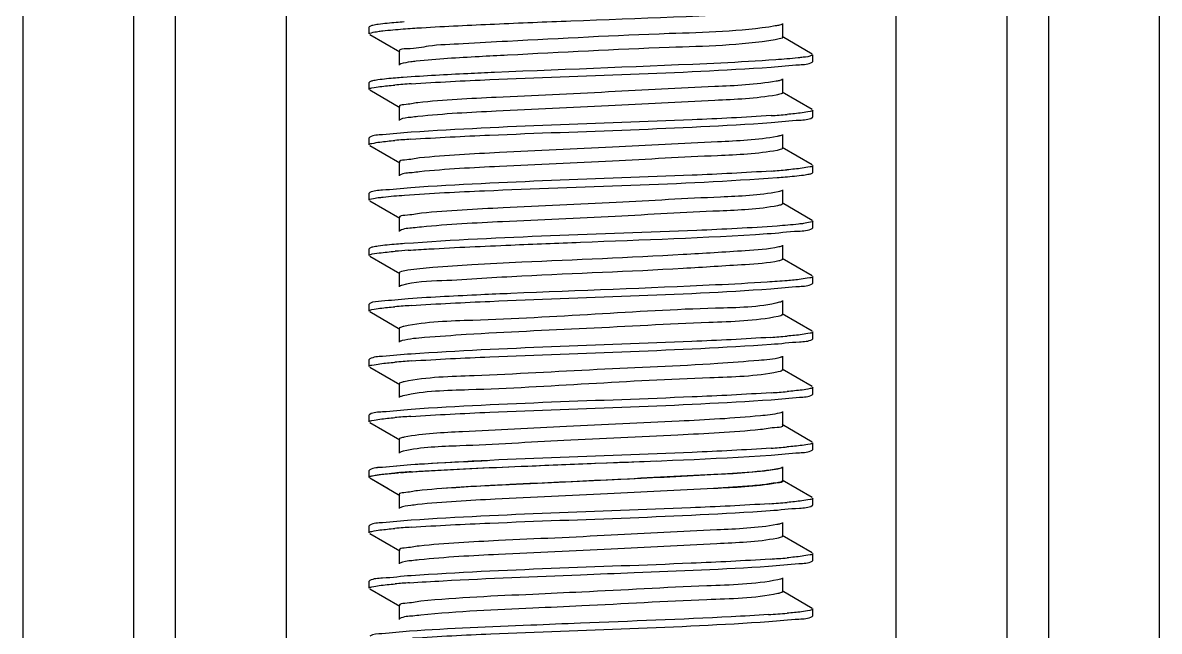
# Model space of a CAD drawing. Extents: x 27938 to 1507990, y 110129 to 923079.
# Drawn here: x 646801.2 to 647289.3, y 344336.2 to 344597.7 of the extents above; entities that cross this region are included whole.
import ezdxf

# ---------------------------------------------------------------- set-up
doc = ezdxf.new("R2010")
doc.units = 0
doc.header["$LTSCALE"] = 1000
doc.header["$MEASUREMENT"] = 0

msp = doc.modelspace()

# ---------------------------------------------------------------- linework, layer by layer
at = {"linetype": 'Continuous'}
for p, q in [((646801.17, 346328.15), (646801.17, 341587.12)), ((646848.79, 346328.15), (646848.79, 341587.12)), ((646866.65, 346328.15), (646866.65, 341587.12)), ((646914.28, 346328.15), (646914.28, 341587.12)), ((647176.22, 346328.15), (647176.22, 341587.12)), ((647223.85, 346328.15), (647223.85, 341587.12)), ((647241.7, 346328.15), (647241.7, 341587.12)), ((647289.33, 346328.15), (647289.33, 341587.12)), ((646950.22, 344596.09), (646950, 344595.83)), ((646950, 344592.86), (646950, 344595.83)), ((646950, 344592.86), (646950, 344595.83)), ((647127.61, 344591.37), (647127.61, 344597.32)), ((646950.22, 344592.59), (646963.15, 344585.11)), ((647140.28, 344584.19), (647127.35, 344591.67)), ((646962.89, 344585.41), (646962.89, 344579.46)), ((646963.54, 344579.94), (646963.15, 344579.76)), ((647140.28, 344580.69), (647140.5, 344580.95)), ((647140.5, 344580.95), (647140.5, 344583.93)), ((647140.5, 344580.95), (647140.5, 344583.93)), ((646950.22, 344572.28), (646950, 344572.02)), ((646950, 344569.04), (646950, 344572.02)), ((646950, 344569.04), (646950, 344572.02)), ((647127.61, 344567.55), (647127.61, 344573.51)), ((646950.22, 344568.78), (646963.15, 344561.3)), ((647140.28, 344560.37), (647127.35, 344567.86)), ((646962.89, 344561.6), (646962.89, 344555.65)), ((647140.5, 344557.14), (647140.5, 344560.11)), ((647140.5, 344557.14), (647140.5, 344560.11)), ((647140.28, 344556.88), (647140.5, 344557.14)), ((646950.22, 344548.47), (646950, 344548.21)), ((646950, 344545.23), (646950, 344548.21)), ((646950, 344545.23), (646950, 344548.21)), ((647127.61, 344543.74), (647127.61, 344549.69)), ((646950.22, 344544.97), (646963.15, 344537.49)), ((647140.28, 344536.56), (647127.35, 344544.04)), ((646962.89, 344537.79), (646962.89, 344531.83)), ((647140.5, 344533.32), (647140.5, 344536.3)), ((647140.5, 344533.32), (647140.5, 344536.3)), ((647140.28, 344533.06), (647140.5, 344533.32)), ((647127.61, 344519.93), (647127.61, 344525.88)), ((646950.22, 344524.65), (646950, 344524.39)), ((646950, 344521.42), (646950, 344524.39)), ((646950, 344521.42), (646950, 344524.39)), ((646950.22, 344521.16), (646963.15, 344513.67)), ((647140.28, 344512.75), (647127.35, 344520.23)), ((646962.89, 344513.98), (646962.89, 344508.02)), ((647140.5, 344509.51), (647140.5, 344512.49)), ((647140.5, 344509.51), (647140.5, 344512.49)), ((647140.28, 344509.25), (647140.5, 344509.51)), ((647127.61, 344496.12), (647127.61, 344502.07)), ((646950.22, 344500.84), (646950, 344500.58)), ((646950, 344497.6), (646950, 344500.58)), ((646950, 344497.6), (646950, 344500.58)), ((646950.22, 344497.34), (646963.15, 344489.86)), ((647140.28, 344488.94), (647127.35, 344496.42)), ((646962.89, 344490.16), (646962.89, 344484.21)), ((647140.5, 344485.7), (647140.5, 344488.67)), ((647140.5, 344485.7), (647140.5, 344488.67)), ((647140.28, 344485.44), (647140.5, 344485.7)), ((646950.22, 344477.03), (646950, 344476.77)), ((646950, 344473.79), (646950, 344476.77)), ((646950, 344473.79), (646950, 344476.77)), ((647127.61, 344472.3), (647127.61, 344478.26)), ((646950.22, 344473.53), (646963.15, 344466.05)), ((647140.28, 344465.12), (647127.35, 344472.6)), ((647126.28, 344471.62), (647125.57, 344471.46)), ((646962.89, 344466.35), (646962.89, 344460.4)), ((647140.5, 344461.88), (647140.5, 344464.86)), ((647140.5, 344461.88), (647140.5, 344464.86)), ((647140.28, 344461.62), (647140.5, 344461.88)), ((646950.22, 344453.22), (646950, 344452.96)), ((646950, 344449.98), (646950, 344452.96)), ((646950, 344449.98), (646950, 344452.96)), ((647127.61, 344448.49), (647127.61, 344454.44)), ((646950.22, 344449.72), (646963.15, 344442.24)), ((647126.56, 344447.88), (647125.61, 344447.65)), ((647140.28, 344441.31), (647127.35, 344448.79)), ((646962.89, 344442.54), (646962.89, 344436.58)), ((647140.28, 344437.81), (647140.5, 344438.07)), ((647140.5, 344438.07), (647140.5, 344441.05)), ((647140.5, 344438.07), (647140.5, 344441.05)), ((646950.22, 344429.4), (646950, 344429.14)), ((646950, 344426.17), (646950, 344429.14)), ((646950, 344426.17), (646950, 344429.14)), ((647127.61, 344424.68), (647127.61, 344430.63)), ((646950.22, 344425.9), (646963.15, 344418.42)), ((647140.28, 344417.5), (647127.35, 344424.98)), ((646962.89, 344418.72), (646962.89, 344412.77)), ((647140.28, 344414), (647140.5, 344414.26)), ((647140.5, 344414.26), (647140.5, 344417.24)), ((647140.5, 344414.26), (647140.5, 344417.24)), ((646950.22, 344405.59), (646950, 344405.33)), ((646950.22, 344405.59), (646950, 344405.33)), ((646950, 344402.35), (646950, 344405.33)), ((646950, 344402.35), (646950, 344405.33)), ((646950, 344402.35), (646950, 344405.33)), ((646950, 344402.35), (646950, 344405.33)), ((647127.61, 344400.87), (647127.61, 344406.82)), ((647127.61, 344400.86), (647127.61, 344406.82)), ((646950.22, 344402.09), (646963.15, 344394.61)), ((646950.22, 344402.09), (646958.1, 344397.53)), ((647140.28, 344393.69), (647127.35, 344401.17)), ((647133.62, 344397.53), (647127.35, 344401.17)), ((646962.89, 344394.91), (646962.89, 344388.96)), ((647140.28, 344390.19), (647140.5, 344390.45)), ((647140.5, 344390.45), (647140.5, 344393.43)), ((647140.5, 344390.45), (647140.5, 344393.43)), ((646950.22, 344381.78), (646950, 344381.52)), ((646950, 344378.54), (646950, 344381.52)), ((646950, 344378.54), (646950, 344381.52)), ((647127.61, 344377.05), (647127.61, 344383.01)), ((646950.22, 344378.28), (646963.15, 344370.8)), ((647140.28, 344369.87), (647127.35, 344377.36)), ((646962.89, 344371.1), (646962.89, 344365.15)), ((647140.5, 344366.64), (647140.5, 344369.61)), ((647140.5, 344366.64), (647140.5, 344369.61)), ((647140.28, 344366.37), (647140.5, 344366.64)), ((646950.22, 344357.97), (646950, 344357.71)), ((646950, 344354.73), (646950, 344357.71)), ((646950, 344354.73), (646950, 344357.71)), ((647127.61, 344353.24), (647127.61, 344359.19)), ((646950.22, 344354.47), (646963.15, 344346.99)), ((647140.28, 344346.06), (647127.35, 344353.54)), ((646962.89, 344347.29), (646962.89, 344341.33)), ((647140.5, 344342.82), (647140.5, 344345.8)), ((647140.5, 344342.82), (647140.5, 344345.8)), ((647140.28, 344342.56), (647140.5, 344342.82))]:
    msp.add_line(p, q, dxfattribs=at)
for centre, radius, start, end in [((646995.31, 344163.2), 409.13, 93.8351, 94.8035), ((647095.24, 344965.29), 408.46, 273.8387, 274.8044), ((646995.15, 344141.41), 407.09, 93.8488, 94.8033), ((647095.33, 344940.32), 407.29, 273.8479, 274.803), ((646993.7, 344111.98), 388.84, 93.9793, 94.8029), ((646995.38, 344067.07), 410, 93.8293, 94.8034), ((647095.08, 344872), 410.42, 273.8243, 274.8053), ((646995.32, 344044.09), 409.17, 93.8348, 94.8035), ((647095.23, 344846.27), 408.5, 273.8383, 274.8044), ((646995.16, 344022.28), 407.16, 93.8484, 94.8033), ((647095.33, 344821.26), 407.3, 273.8478, 274.803), ((646995.35, 343996.03), 409.61, 93.832, 94.8034), ((646991.05, 344048.74), 356.73, 94.4326, 94.598), ((647094.42, 344808.85), 418.74, 273.7685, 274.8061), ((646995.39, 343971.69), 410.14, 93.8284, 94.8033), ((647094.79, 344780.39), 414.08, 273.7992, 274.806), ((646994.45, 343959.8), 398.17, 93.9046, 94.8082), ((647093.88, 344768.13), 425.67, 273.7272, 274.8014)]:
    msp.add_arc(centre, radius, start, end, dxfattribs=at)
for points, knots in [([(647003.83, 344597.1), (647014.75, 344597.59), (647055.01, 344599.28), (647095.32, 344600.43), (647124.62, 344602.54)], [0, 0, 0, 0, 0.271117, 1, 1, 1, 1]), ([(646950, 344592.86), (646950, 344593.21), (646951.82, 344593.54), (646952.79, 344593.78), (646953.72, 344593.92)], [0, 0, 0, 0, 0.275146, 1, 1, 1, 1]), ([(646953.83, 344596.91), (646953.05, 344596.8), (646951.84, 344596.59), (646950.61, 344596.31), (646950.23, 344596.09)], [0, 0, 0, 0, 0.642818, 1, 1, 1, 1]), ([(646953.72, 344593.92), (646954.41, 344594.02), (646958.03, 344594.47), (646961.66, 344594.76), (646964.6, 344594.98)], [0, 0, 0, 0, 0.191295, 1, 1, 1, 1]), ([(646965.05, 344597.99), (646963.9, 344597.91), (646960.15, 344597.61), (646956.41, 344597.28), (646953.83, 344596.91)], [0, 0, 0, 0, 0.307553, 1, 1, 1, 1]), ([(646964.6, 344594.98), (646967.22, 344595.18), (646980.29, 344596.04), (646993.37, 344596.64), (647003.83, 344597.1)], [0, 0, 0, 0, 0.200445, 1, 1, 1, 1]), ([(647124.38, 344596.26), (647109.37, 344593.76), (647070.82, 344593.04), (647032.56, 344590.84), (647009.44, 344589.66)], [0, 0, 0, 0, 0.396629, 1, 1, 1, 1]), ([(647127.35, 344597.02), (647127.02, 344596.83), (647126.02, 344596.56), (647125.02, 344596.36), (647124.38, 344596.26)], [0, 0, 0, 0, 0.371007, 1, 1, 1, 1]), ([(647009.44, 344589.66), (647003.07, 344589.34), (646992.09, 344588.57), (646976.5, 344588.1), (646969.42, 344586.27), (646962.88, 344586.54), (646962.89, 344585.41)], [0, 0, 0, 0, 0.408517, 0.726153, 0.927696, 1, 1, 1, 1]), ([(647124.38, 344590.3), (647109.37, 344587.81), (647070.82, 344587.09), (647032.56, 344584.89), (647009.44, 344583.71)], [0, 0, 0, 0, 0.396629, 1, 1, 1, 1]), ([(647127.61, 344591.37), (647127.61, 344591.04), (647126.08, 344590.65), (647125.2, 344590.44), (647124.38, 344590.3)], [0, 0, 0, 0, 0.282134, 1, 1, 1, 1]), ([(646970.22, 344581.07), (646969.44, 344580.98), (646967.21, 344580.69), (646964.93, 344580.44), (646963.54, 344579.94)], [0, 0, 0, 0, 0.345772, 1, 1, 1, 1]), ([(647009.44, 344583.71), (647005.34, 344583.5), (646992.26, 344582.78), (646979.17, 344582.07), (646970.22, 344581.07)], [0, 0, 0, 0, 0.312724, 1, 1, 1, 1]), ([(647124.62, 344581.71), (647116.78, 344581.14), (647076.52, 344579.02), (647036.24, 344577.7), (647003.83, 344576.27)], [0, 0, 0, 0, 0.195012, 1, 1, 1, 1]), ([(647122.58, 344578.59), (647126.68, 344578.87), (647132.42, 344579.66), (647138.68, 344579.77), (647140.27, 344580.69)], [0, 0, 0, 0, 0.690234, 1, 1, 1, 1]), ([(647136.43, 344582.81), (647135.68, 344582.71), (647131.75, 344582.24), (647127.81, 344581.93), (647124.62, 344581.71)], [0, 0, 0, 0, 0.191606, 1, 1, 1, 1]), ([(647140.5, 344583.93), (647140.5, 344583.8), (647139.04, 344582.9), (647137.72, 344582.99), (647136.43, 344582.81)], [0, 0, 0, 0, 0.088343, 1, 1, 1, 1]), ([(647003.83, 344576.27), (646999.98, 344576.1), (646986.9, 344575.49), (646973.82, 344574.83), (646964.6, 344574.15)], [0, 0, 0, 0, 0.294264, 1, 1, 1, 1]), ([(646967.95, 344571.41), (646979.23, 344572.18), (647030.78, 344574.66), (647082.39, 344575.85), (647122.58, 344578.59)], [0, 0, 0, 0, 0.219188, 1, 1, 1, 1]), ([(646950, 344569.04), (646950, 344569.48), (646952.28, 344569.76), (646953.43, 344570.07), (646954.59, 344570.22)], [0, 0, 0, 0, 0.271545, 1, 1, 1, 1]), ([(646953.72, 344573.08), (646952.96, 344572.97), (646951.79, 344572.77), (646950.6, 344572.49), (646950.23, 344572.28)], [0, 0, 0, 0, 0.641633, 1, 1, 1, 1]), ([(646964.6, 344574.15), (646963.48, 344574.06), (646959.85, 344573.77), (646956.22, 344573.44), (646953.72, 344573.08)], [0, 0, 0, 0, 0.307541, 1, 1, 1, 1]), ([(647124.83, 344572.52), (647116.11, 344570.96), (647091.99, 344570.01), (647051.94, 344567.77), (647009.43, 344565.87), (646982.09, 344564.48), (646970.91, 344563.29)], [0, 0, 0, 0, 0.172177, 0.467909, 0.781292, 1, 1, 1, 1]), ([(647127.35, 344573.21), (647127.06, 344573.04), (647126.21, 344572.79), (647125.36, 344572.61), (647124.83, 344572.52)], [0, 0, 0, 0, 0.377707, 1, 1, 1, 1]), ([(647124.83, 344566.57), (647116.11, 344565.01), (647091.99, 344564.06), (647051.94, 344561.82), (647009.43, 344559.92), (646982.09, 344558.53), (646970.91, 344557.33)], [0, 0, 0, 0, 0.172177, 0.467909, 0.781292, 1, 1, 1, 1]), ([(647127.61, 344567.55), (647127.61, 344567.27), (647126.31, 344566.87), (647125.53, 344566.69), (647124.83, 344566.57)], [0, 0, 0, 0, 0.285905, 1, 1, 1, 1]), ([(646970.91, 344563.29), (646968.91, 344563.07), (646967, 344562.48), (646962.88, 344562.33), (646962.89, 344561.6)], [0, 0, 0, 0, 0.73335, 1, 1, 1, 1]), ([(647140.5, 344560.11), (647140.5, 344559.68), (647138.23, 344559.4), (647137.08, 344559.08), (647135.94, 344558.94)], [0, 0, 0, 0, 0.271629, 1, 1, 1, 1]), ([(646970.91, 344557.33), (646969.94, 344557.23), (646967.37, 344556.85), (646964.58, 344556.78), (646963.15, 344555.95)], [0, 0, 0, 0, 0.372967, 1, 1, 1, 1]), ([(647122.58, 344557.75), (647111.3, 344556.98), (647059.76, 344554.5), (647008.15, 344553.31), (646967.95, 344550.57)], [0, 0, 0, 0, 0.219095, 1, 1, 1, 1]), ([(647122.66, 344554.78), (647126.74, 344555.06), (647132.45, 344555.85), (647138.68, 344555.96), (647140.27, 344556.88)], [0, 0, 0, 0, 0.690139, 1, 1, 1, 1]), ([(646967.95, 344550.57), (646963.85, 344550.29), (646958.09, 344549.5), (646951.83, 344549.39), (646950.23, 344548.47)], [0, 0, 0, 0, 0.690277, 1, 1, 1, 1]), ([(646967.83, 344547.59), (646979.11, 344548.36), (647030.73, 344550.84), (647082.4, 344552.03), (647122.66, 344554.78)], [0, 0, 0, 0, 0.218979, 1, 1, 1, 1]), ([(646950, 344545.23), (646950, 344545.66), (646952.27, 344545.95), (646953.42, 344546.26), (646954.56, 344546.41)], [0, 0, 0, 0, 0.271633, 1, 1, 1, 1]), ([(647125.24, 344548.78), (647116.82, 344547.16), (647093.08, 344546.31), (647053.4, 344544), (647010.7, 344542.13), (646983.06, 344540.72), (646971.64, 344539.55)], [0, 0, 0, 0, 0.167069, 0.460858, 0.776177, 1, 1, 1, 1]), ([(647127.35, 344549.39), (647127.1, 344549.25), (647126.39, 344549.03), (647125.68, 344548.87), (647125.24, 344548.78)], [0, 0, 0, 0, 0.385224, 1, 1, 1, 1]), ([(647125.24, 344542.83), (647116.82, 344541.2), (647093.08, 344540.36), (647053.4, 344538.04), (647010.7, 344536.18), (646983.06, 344534.77), (646971.64, 344533.6)], [0, 0, 0, 0, 0.167069, 0.460858, 0.776177, 1, 1, 1, 1]), ([(647127.61, 344543.74), (647127.61, 344543.49), (647126.53, 344543.1), (647125.84, 344542.95), (647125.24, 344542.83)], [0, 0, 0, 0, 0.290456, 1, 1, 1, 1]), ([(646971.64, 344539.55), (646969.46, 344539.33), (646967.39, 344538.67), (646962.89, 344538.58), (646962.89, 344537.79)], [0, 0, 0, 0, 0.734177, 1, 1, 1, 1]), ([(647140.5, 344536.3), (647140.5, 344535.87), (647138.23, 344535.58), (647137.07, 344535.27), (647135.93, 344535.12)], [0, 0, 0, 0, 0.271602, 1, 1, 1, 1]), ([(646971.64, 344533.6), (646970.57, 344533.49), (646967.76, 344533.08), (646964.7, 344533.04), (646963.15, 344532.14)], [0, 0, 0, 0, 0.374915, 1, 1, 1, 1]), ([(646965.11, 344523.58), (646976.57, 344524.42), (647029.94, 344527.03), (647083.38, 344528.08), (647125.21, 344531.15)], [0, 0, 0, 0, 0.215017, 1, 1, 1, 1]), ([(647122.66, 344533.94), (647111.37, 344533.17), (647059.76, 344530.68), (647008.08, 344529.5), (646967.83, 344526.75)], [0, 0, 0, 0, 0.219017, 1, 1, 1, 1]), ([(647125.21, 344531.15), (647126.38, 344531.23), (647130.18, 344531.53), (647133.98, 344531.87), (647136.59, 344532.23)], [0, 0, 0, 0, 0.307338, 1, 1, 1, 1]), ([(647136.59, 344532.23), (647137.39, 344532.35), (647138.62, 344532.56), (647139.88, 344532.84), (647140.27, 344533.06)], [0, 0, 0, 0, 0.643592, 1, 1, 1, 1]), ([(646967.83, 344526.75), (646963.75, 344526.47), (646958.04, 344525.68), (646951.82, 344525.57), (646950.23, 344524.65)], [0, 0, 0, 0, 0.690149, 1, 1, 1, 1]), ([(647127.35, 344525.58), (647127.14, 344525.46), (647126.56, 344525.26), (647125.98, 344525.12), (647125.62, 344525.05)], [0, 0, 0, 0, 0.393704, 1, 1, 1, 1]), ([(646950, 344521.42), (646950, 344521.79), (646951.89, 344522.11), (646952.88, 344522.36), (646953.85, 344522.5)], [0, 0, 0, 0, 0.274546, 1, 1, 1, 1]), ([(646953.85, 344522.5), (646954.56, 344522.6), (646958.31, 344523.06), (646962.07, 344523.36), (646965.11, 344523.58)], [0, 0, 0, 0, 0.19129, 1, 1, 1, 1]), ([(647125.62, 344525.05), (647117.51, 344523.34), (647094.15, 344522.62), (647054.85, 344520.22), (647011.98, 344518.4), (646984.06, 344516.97), (646972.4, 344515.81)], [0, 0, 0, 0, 0.161939, 0.453776, 0.771039, 1, 1, 1, 1]), ([(646972.4, 344515.81), (646970.03, 344515.58), (646967.8, 344514.85), (646962.89, 344514.84), (646962.89, 344513.98)], [0, 0, 0, 0, 0.734857, 1, 1, 1, 1]), ([(647125.42, 344519.05), (647117.2, 344517.4), (647093.78, 344516.61), (647054.47, 344514.27), (647011.77, 344512.43), (646983.99, 344511.01), (646972.4, 344509.86)], [0, 0, 0, 0, 0.164046, 0.455922, 0.77202, 1, 1, 1, 1]), ([(647127.61, 344519.93), (647127.61, 344519.69), (647126.62, 344519.31), (647125.97, 344519.16), (647125.42, 344519.05)], [0, 0, 0, 0, 0.292762, 1, 1, 1, 1]), ([(647136.59, 344511.4), (647135.87, 344511.3), (647132.08, 344510.84), (647128.28, 344510.53), (647125.21, 344510.31)], [0, 0, 0, 0, 0.191465, 1, 1, 1, 1]), ([(647140.5, 344512.49), (647140.5, 344512.11), (647138.58, 344511.8), (647137.57, 344511.54), (647136.59, 344511.4)], [0, 0, 0, 0, 0.27426, 1, 1, 1, 1]), ([(646972.4, 344509.86), (646971.23, 344509.75), (646968.17, 344509.31), (646964.83, 344509.3), (646963.15, 344508.32)], [0, 0, 0, 0, 0.376685, 1, 1, 1, 1]), ([(647125.21, 344510.31), (647113.72, 344509.47), (647060.35, 344506.87), (647006.9, 344505.82), (646965.11, 344502.74)], [0, 0, 0, 0, 0.215701, 1, 1, 1, 1]), ([(647010.86, 344502.16), (647020.82, 344502.58), (647057.52, 344504.09), (647094.25, 344505.29), (647120.96, 344507.04)], [0, 0, 0, 0, 0.271359, 1, 1, 1, 1]), ([(647120.96, 344507.04), (647125.44, 344507.33), (647131.7, 344508.2), (647138.54, 344508.25), (647140.27, 344509.25)], [0, 0, 0, 0, 0.691739, 1, 1, 1, 1]), ([(646953.85, 344501.66), (646953.06, 344501.55), (646951.85, 344501.34), (646950.61, 344501.06), (646950.23, 344500.84)], [0, 0, 0, 0, 0.642986, 1, 1, 1, 1]), ([(646965.11, 344502.74), (646963.95, 344502.66), (646960.19, 344502.36), (646956.43, 344502.03), (646953.85, 344501.66)], [0, 0, 0, 0, 0.307532, 1, 1, 1, 1]), ([(646966.72, 344499.88), (646969.69, 344500.09), (646984.4, 344501.01), (646999.12, 344501.66), (647010.86, 344502.16)], [0, 0, 0, 0, 0.202501, 1, 1, 1, 1]), ([(647125.96, 344501.31), (647121.25, 344500.22), (647107.4, 344499.45), (647070.67, 344496.99), (647038.59, 344495.85), (647015.51, 344494.72)], [0, 0, 0, 0, 0.131194, 0.373535, 1, 1, 1, 1]), ([(647127.35, 344501.77), (647127.18, 344501.67), (647126.72, 344501.5), (647126.25, 344501.37), (647125.96, 344501.31)], [0, 0, 0, 0, 0.40332, 1, 1, 1, 1]), ([(646950, 344497.6), (646950, 344497.73), (646951.55, 344498.66), (646952.92, 344498.56), (646954.27, 344498.74)], [0, 0, 0, 0, 0.087421, 1, 1, 1, 1]), ([(647015.51, 344494.72), (647008.38, 344494.36), (646995.52, 344493.72), (646979.59, 344492.63), (646968.77, 344491.79), (646964.65, 344490.92), (646962.89, 344490.52), (646962.89, 344490.16)], [0, 0, 0, 0, 0.404312, 0.722616, 0.926229, 0.979509, 1, 1, 1, 1]), ([(647125.96, 344495.36), (647121.25, 344494.27), (647107.4, 344493.5), (647070.67, 344491.03), (647038.59, 344489.9), (647015.51, 344488.76)], [0, 0, 0, 0, 0.131194, 0.373535, 1, 1, 1, 1]), ([(647127.61, 344496.12), (647127.61, 344495.93), (647126.9, 344495.58), (647126.38, 344495.45), (647125.96, 344495.36)], [0, 0, 0, 0, 0.302831, 1, 1, 1, 1]), ([(647015.51, 344488.76), (647004.06, 344488.2), (646986.98, 344486.77), (646969.47, 344486.44), (646963.91, 344484.81)], [0, 0, 0, 0, 0.664278, 1, 1, 1, 1]), ([(647140.5, 344488.67), (647140.5, 344488.2), (647137.97, 344487.94), (647136.72, 344487.59), (647135.46, 344487.44)], [0, 0, 0, 0, 0.270133, 1, 1, 1, 1]), ([(646963.91, 344484.81), (646963.76, 344484.76), (646963.5, 344484.68), (646963.25, 344484.57), (646963.15, 344484.51)], [0, 0, 0, 0, 0.571302, 1, 1, 1, 1]), ([(646968, 344476.16), (646979.27, 344476.93), (647030.76, 344479.41), (647082.3, 344480.6), (647122.45, 344483.33)], [0, 0, 0, 0, 0.219183, 1, 1, 1, 1]), ([(647120.96, 344486.2), (647113.57, 344485.72), (647076.88, 344483.83), (647040.16, 344482.57), (647010.86, 344481.32)], [0, 0, 0, 0, 0.201596, 1, 1, 1, 1]), ([(647122.45, 344483.33), (647126.58, 344483.61), (647132.36, 344484.41), (647138.66, 344484.51), (647140.27, 344485.44)], [0, 0, 0, 0, 0.690375, 1, 1, 1, 1]), ([(646966.72, 344479.05), (646962.91, 344478.78), (646957.55, 344478.04), (646951.72, 344477.89), (646950.23, 344477.03)], [0, 0, 0, 0, 0.688907, 1, 1, 1, 1]), ([(647126.28, 344477.57), (647117.32, 344475.28), (647090.51, 344475.12), (647046.76, 344472.28), (647002.21, 344469.86), (646974.62, 344469.21), (646964.92, 344467.19)], [0, 0, 0, 0, 0.171431, 0.491399, 0.816224, 1, 1, 1, 1]), ([(647010.86, 344481.32), (647006.57, 344481.14), (646991.85, 344480.49), (646977.13, 344479.78), (646966.72, 344479.05)], [0, 0, 0, 0, 0.291422, 1, 1, 1, 1]), ([(647127.35, 344477.95), (647127.21, 344477.88), (647126.86, 344477.73), (647126.49, 344477.63), (647126.28, 344477.57)], [0, 0, 0, 0, 0.414289, 1, 1, 1, 1]), ([(646950, 344473.79), (646950, 344474.23), (646952.29, 344474.51), (646953.45, 344474.82), (646954.6, 344474.97)], [0, 0, 0, 0, 0.271499, 1, 1, 1, 1]), ([(647127.61, 344472.3), (647127.61, 344472.14), (647127.06, 344471.82), (647126.62, 344471.71), (647126.28, 344471.62)], [0, 0, 0, 0, 0.311313, 1, 1, 1, 1]), ([(646964.92, 344467.19), (646964.41, 344467.09), (646963.8, 344466.95), (646962.89, 344466.57), (646962.89, 344466.35)], [0, 0, 0, 0, 0.705293, 1, 1, 1, 1]), ([(647125.57, 344471.46), (647115.85, 344469.44), (647088.21, 344468.84), (647043.71, 344466.04), (647002.89, 344464.59), (646976.56, 344462.57), (646967.31, 344461.88), (646964.18, 344461.07)], [0, 0, 0, 0, 0.184068, 0.509201, 0.829117, 0.940109, 1, 1, 1, 1]), ([(647122.45, 344462.49), (647111.17, 344461.72), (647059.69, 344459.25), (647008.14, 344458.05), (646968, 344455.32)], [0, 0, 0, 0, 0.219354, 1, 1, 1, 1]), ([(647140.5, 344464.86), (647140.5, 344464.43), (647138.23, 344464.14), (647137.08, 344463.83), (647135.93, 344463.68)], [0, 0, 0, 0, 0.271599, 1, 1, 1, 1]), ([(646964.18, 344461.07), (646963.98, 344461.02), (646963.62, 344460.91), (646963.28, 344460.77), (646963.15, 344460.7)], [0, 0, 0, 0, 0.58408, 1, 1, 1, 1]), ([(646967.95, 344452.34), (646979.24, 344453.11), (647030.78, 344455.59), (647082.38, 344456.78), (647122.58, 344459.52)], [0, 0, 0, 0, 0.219191, 1, 1, 1, 1]), ([(647122.58, 344459.52), (647126.67, 344459.8), (647132.42, 344460.6), (647138.68, 344460.71), (647140.27, 344461.62)], [0, 0, 0, 0, 0.690237, 1, 1, 1, 1]), ([(646968, 344455.32), (646963.89, 344455.04), (646958.12, 344454.24), (646951.83, 344454.14), (646950.23, 344453.22)], [0, 0, 0, 0, 0.690331, 1, 1, 1, 1]), ([(647126.56, 344453.84), (647123.58, 344452.98), (647114.5, 344452.34), (647088.4, 344450.26), (647047.49, 344448.84), (647002.73, 344446.03), (646974.83, 344445.41), (646964.98, 344443.39)], [0, 0, 0, 0, 0.057446, 0.166902, 0.486553, 0.813832, 1, 1, 1, 1]), ([(647127.35, 344454.14), (647127.24, 344454.08), (647126.98, 344453.97), (647126.71, 344453.88), (647126.56, 344453.84)], [0, 0, 0, 0, 0.426856, 1, 1, 1, 1]), ([(646950, 344449.98), (646950, 344450.41), (646952.28, 344450.7), (646953.44, 344451.01), (646954.59, 344451.16)], [0, 0, 0, 0, 0.271543, 1, 1, 1, 1]), ([(647125.61, 344447.65), (647116.02, 344445.64), (647088.68, 344445.01), (647044.43, 344442.55), (647000.59, 344439.87), (646973.68, 344439.48), (646964.49, 344437.33)], [0, 0, 0, 0, 0.181951, 0.50465, 0.824728, 1, 1, 1, 1]), ([(647127.61, 344448.49), (647127.61, 344448.36), (647127.19, 344448.06), (647126.83, 344447.96), (647126.56, 344447.88)], [0, 0, 0, 0, 0.321911, 1, 1, 1, 1]), ([(646964.98, 344443.39), (646964.45, 344443.29), (646963.83, 344443.14), (646962.89, 344442.76), (646962.89, 344442.54)], [0, 0, 0, 0, 0.706048, 1, 1, 1, 1]), ([(647122.58, 344438.69), (647111.3, 344437.92), (647059.76, 344435.43), (647008.15, 344434.24), (646967.95, 344431.51)], [0, 0, 0, 0, 0.2191, 1, 1, 1, 1]), ([(647122.66, 344435.71), (647126.74, 344435.99), (647132.45, 344436.78), (647138.68, 344436.9), (647140.27, 344437.81)], [0, 0, 0, 0, 0.69014, 1, 1, 1, 1]), ([(647140.5, 344441.05), (647140.5, 344440.62), (647138.23, 344440.33), (647137.08, 344440.02), (647135.94, 344439.87)], [0, 0, 0, 0, 0.271629, 1, 1, 1, 1]), ([(646964.49, 344437.33), (646964.22, 344437.27), (646963.76, 344437.15), (646963.32, 344436.98), (646963.15, 344436.89)], [0, 0, 0, 0, 0.595248, 1, 1, 1, 1]), ([(646967.83, 344428.52), (646979.12, 344429.29), (647030.73, 344431.78), (647082.4, 344432.97), (647122.66, 344435.71)], [0, 0, 0, 0, 0.218987, 1, 1, 1, 1]), ([(646967.95, 344431.51), (646963.85, 344431.23), (646958.1, 344430.43), (646951.83, 344430.32), (646950.23, 344429.4)], [0, 0, 0, 0, 0.690279, 1, 1, 1, 1]), ([(647117.99, 344428.78), (647106.38, 344427.64), (647078.59, 344426.21), (647035.9, 344424.38), (646996.64, 344422.04), (646973.27, 344421.25), (646965.07, 344419.6)], [0, 0, 0, 0, 0.228484, 0.544623, 0.836244, 1, 1, 1, 1]), ([(647127.35, 344430.33), (647127.02, 344430.13), (647123.91, 344429.31), (647120.76, 344429.05), (647117.99, 344428.78)], [0, 0, 0, 0, 0.122149, 1, 1, 1, 1]), ([(646950, 344426.17), (646950, 344426.6), (646952.27, 344426.88), (646953.42, 344427.19), (646954.56, 344427.34)], [0, 0, 0, 0, 0.27163, 1, 1, 1, 1]), ([(647127.61, 344424.68), (647127.61, 344423.81), (647122.64, 344423.8), (647120.39, 344423.06), (647117.99, 344422.83)], [0, 0, 0, 0, 0.265061, 1, 1, 1, 1]), ([(646965.07, 344419.6), (646964.52, 344419.49), (646963.87, 344419.34), (646962.89, 344418.96), (646962.89, 344418.72)], [0, 0, 0, 0, 0.707083, 1, 1, 1, 1]), ([(647117.99, 344422.83), (647106.22, 344421.67), (647078.07, 344420.23), (647034.96, 344418.43), (646995.75, 344415.93), (646972.51, 344415.34), (646964.59, 344413.54)], [0, 0, 0, 0, 0.230953, 0.550009, 0.841524, 1, 1, 1, 1]), ([(646964.59, 344413.54), (646964.3, 344413.48), (646963.81, 344413.35), (646963.33, 344413.17), (646963.15, 344413.07)], [0, 0, 0, 0, 0.598262, 1, 1, 1, 1]), ([(647122.66, 344414.88), (647111.37, 344414.11), (647059.76, 344411.62), (647008.09, 344410.44), (646967.83, 344407.69)], [0, 0, 0, 0, 0.219015, 1, 1, 1, 1]), ([(647122.62, 344411.9), (647126.7, 344412.18), (647132.43, 344412.97), (647138.68, 344413.08), (647140.27, 344414)], [0, 0, 0, 0, 0.690177, 1, 1, 1, 1]), ([(647140.5, 344417.24), (647140.5, 344416.8), (647138.23, 344416.52), (647137.07, 344416.21), (647135.93, 344416.06)], [0, 0, 0, 0, 0.271603, 1, 1, 1, 1]), ([(647000.75, 344409.44), (646997.61, 344409.3), (646986.65, 344408.79), (646975.69, 344408.22), (646967.88, 344407.69)], [0, 0, 0, 0, 0.286136, 1, 1, 1, 1]), ([(646967.98, 344404.72), (646974.9, 344405.19), (647010.01, 344407.05), (647045.15, 344408.27), (647073.34, 344409.44)], [0, 0, 0, 0, 0.197351, 1, 1, 1, 1]), ([(647018.1, 344407.21), (647027.8, 344407.61), (647062.64, 344409.03), (647097.5, 344410.19), (647122.62, 344411.9)], [0, 0, 0, 0, 0.278136, 1, 1, 1, 1]), ([(646950, 344402.35), (646950, 344402.79), (646952.28, 344403.07), (646953.44, 344403.39), (646954.59, 344403.54)], [0, 0, 0, 0, 0.271516, 1, 1, 1, 1]), ([(646967.83, 344407.69), (646963.76, 344407.41), (646958.04, 344406.62), (646951.82, 344406.5), (646950.23, 344405.59)], [0, 0, 0, 0, 0.690152, 1, 1, 1, 1]), ([(646967.88, 344407.69), (646963.79, 344407.41), (646958.06, 344406.62), (646951.82, 344406.51), (646950.23, 344405.59)], [0, 0, 0, 0, 0.690202, 1, 1, 1, 1]), ([(646953.11, 344403.33), (646953.7, 344403.42), (646956.81, 344403.84), (646959.93, 344404.11), (646962.45, 344404.31)], [0, 0, 0, 0, 0.190214, 1, 1, 1, 1]), ([(646963.48, 344404.39), (646966.96, 344404.66), (646985.15, 344405.84), (647003.37, 344406.6), (647018.1, 344407.21)], [0, 0, 0, 0, 0.191198, 1, 1, 1, 1]), ([(647124.69, 344405.81), (647115.89, 344404.27), (647091.65, 344403.29), (647051.5, 344401.07), (647009.04, 344399.16), (646981.8, 344397.78), (646970.7, 344396.58)], [0, 0, 0, 0, 0.173733, 0.470057, 0.78285, 1, 1, 1, 1]), ([(647118.76, 344405.04), (647113.08, 344404.46), (647080.77, 344402.28), (647048.41, 344401.05), (647021.78, 344399.77)], [0, 0, 0, 0, 0.176303, 1, 1, 1, 1]), ([(647127.35, 344406.52), (647127.04, 344406.33), (647124.19, 344405.55), (647121.29, 344405.3), (647118.76, 344405.04)], [0, 0, 0, 0, 0.124256, 1, 1, 1, 1]), ([(647127.35, 344406.52), (647127.05, 344406.35), (647126.15, 344406.09), (647125.26, 344405.91), (647124.69, 344405.81)], [0, 0, 0, 0, 0.375581, 1, 1, 1, 1]), ([(646950, 344402.35), (646950, 344402.66), (646951.5, 344403), (646952.33, 344403.2), (646953.11, 344403.33)], [0, 0, 0, 0, 0.278908, 1, 1, 1, 1]), ([(647124.69, 344399.86), (647115.89, 344398.32), (647091.65, 344397.34), (647051.5, 344395.12), (647009.04, 344393.21), (646981.8, 344391.83), (646970.7, 344390.62)], [0, 0, 0, 0, 0.173733, 0.470057, 0.78285, 1, 1, 1, 1]), ([(647021.78, 344399.77), (647018, 344399.59), (647004.67, 344398.93), (646991.34, 344398.22), (646981.8, 344397.53)], [0, 0, 0, 0, 0.28332, 1, 1, 1, 1]), ([(647118.76, 344399.09), (647117.36, 344398.95), (647110.4, 344398.32), (647103.42, 344397.87), (647097.84, 344397.54)], [0, 0, 0, 0, 0.200678, 1, 1, 1, 1]), ([(647127.61, 344400.86), (647127.61, 344400.06), (647123.05, 344399.98), (647120.97, 344399.32), (647118.76, 344399.09)], [0, 0, 0, 0, 0.265734, 1, 1, 1, 1]), ([(647127.61, 344400.87), (647127.61, 344400.57), (647126.24, 344400.17), (647125.43, 344399.98), (647124.69, 344399.86)], [0, 0, 0, 0, 0.284681, 1, 1, 1, 1]), ([(646970.7, 344396.58), (646968.75, 344396.37), (646966.88, 344395.79), (646962.88, 344395.63), (646962.89, 344394.91)], [0, 0, 0, 0, 0.733065, 1, 1, 1, 1]), ([(646970.7, 344390.62), (646969.75, 344390.52), (646967.25, 344390.15), (646964.54, 344390.07), (646963.15, 344389.26)], [0, 0, 0, 0, 0.372335, 1, 1, 1, 1]), ([(647121.94, 344391.02), (647110.63, 344390.26), (647059.31, 344387.8), (647007.93, 344386.6), (646967.98, 344383.89)], [0, 0, 0, 0, 0.220579, 1, 1, 1, 1]), ([(647122.22, 344388.06), (647126.4, 344388.34), (647132.26, 344389.16), (647138.65, 344389.25), (647140.27, 344390.19)], [0, 0, 0, 0, 0.690613, 1, 1, 1, 1]), ([(647140.5, 344393.43), (647140.5, 344392.99), (647138.19, 344392.7), (647137.02, 344392.39), (647135.85, 344392.24)], [0, 0, 0, 0, 0.271295, 1, 1, 1, 1]), ([(646968.01, 344380.91), (646979.25, 344381.68), (647030.66, 344384.15), (647082.12, 344385.35), (647122.22, 344388.06)], [0, 0, 0, 0, 0.218972, 1, 1, 1, 1]), ([(646950, 344378.54), (646950, 344378.98), (646952.29, 344379.26), (646953.45, 344379.58), (646954.6, 344379.73)], [0, 0, 0, 0, 0.271492, 1, 1, 1, 1]), ([(646967.98, 344383.89), (646963.87, 344383.61), (646958.11, 344382.81), (646951.83, 344382.7), (646950.23, 344381.78)], [0, 0, 0, 0, 0.690305, 1, 1, 1, 1]), ([(647125.12, 344382.07), (647116.61, 344380.47), (647092.75, 344379.59), (647052.95, 344377.3), (647010.31, 344375.42), (646982.76, 344374.02), (646971.42, 344372.84)], [0, 0, 0, 0, 0.168631, 0.463014, 0.777741, 1, 1, 1, 1]), ([(647127.35, 344382.71), (647127.09, 344382.56), (647126.34, 344382.32), (647125.59, 344382.16), (647125.12, 344382.07)], [0, 0, 0, 0, 0.382833, 1, 1, 1, 1]), ([(647125.12, 344376.12), (647116.61, 344374.52), (647092.75, 344373.64), (647052.95, 344371.34), (647010.31, 344369.47), (646982.76, 344368.07), (646971.42, 344366.89)], [0, 0, 0, 0, 0.168631, 0.463014, 0.777741, 1, 1, 1, 1]), ([(647127.61, 344377.05), (647127.61, 344376.79), (647126.46, 344376.4), (647125.75, 344376.24), (647125.12, 344376.12)], [0, 0, 0, 0, 0.288971, 1, 1, 1, 1]), ([(646971.42, 344372.84), (646969.29, 344372.62), (646967.27, 344371.98), (646962.88, 344371.88), (646962.89, 344371.1)], [0, 0, 0, 0, 0.733941, 1, 1, 1, 1]), ([(647140.5, 344369.61), (647140.5, 344369.18), (647138.21, 344368.89), (647137.06, 344368.58), (647135.9, 344368.43)], [0, 0, 0, 0, 0.27148, 1, 1, 1, 1]), ([(646971.42, 344366.89), (646970.37, 344366.78), (646967.64, 344366.38), (646964.66, 344366.33), (646963.15, 344365.45)], [0, 0, 0, 0, 0.37434, 1, 1, 1, 1]), ([(647122.22, 344367.23), (647110.94, 344366.46), (647059.53, 344363.99), (647008.06, 344362.8), (646968.01, 344360.08)], [0, 0, 0, 0, 0.219886, 1, 1, 1, 1]), ([(647121.55, 344364.2), (647125.89, 344364.49), (647131.96, 344365.33), (647138.59, 344365.41), (647140.27, 344366.37)], [0, 0, 0, 0, 0.691254, 1, 1, 1, 1]), ([(646968.01, 344360.08), (646963.89, 344359.8), (646958.12, 344359), (646951.83, 344358.89), (646950.23, 344357.97)], [0, 0, 0, 0, 0.690338, 1, 1, 1, 1]), ([(646967.33, 344357.05), (646972.12, 344357.38), (646996.57, 344358.78), (647021.04, 344359.72), (647040.71, 344360.5)], [0, 0, 0, 0, 0.196017, 1, 1, 1, 1]), ([(647040.71, 344360.5), (647048.42, 344360.81), (647075.37, 344361.9), (647102.33, 344362.93), (647121.55, 344364.2)], [0, 0, 0, 0, 0.286007, 1, 1, 1, 1]), ([(646950, 344354.73), (646950, 344355.14), (646952.14, 344355.44), (646953.24, 344355.73), (646954.33, 344355.88)], [0, 0, 0, 0, 0.272443, 1, 1, 1, 1]), ([(647125.5, 344358.34), (647115.5, 344356.29), (647087.19, 344355.7), (647059.21, 344353.88), (647041.32, 344353.06)], [0, 0, 0, 0, 0.363233, 1, 1, 1, 1]), ([(647127.35, 344358.89), (647127.13, 344358.77), (647126.51, 344358.56), (647125.89, 344358.41), (647125.5, 344358.34)], [0, 0, 0, 0, 0.391017, 1, 1, 1, 1]), ([(647041.32, 344353.06), (647034.29, 344352.74), (647011.24, 344351.61), (646988.14, 344350.7), (646972.17, 344349.1)], [0, 0, 0, 0, 0.304662, 1, 1, 1, 1]), ([(647125.5, 344352.38), (647115.5, 344350.33), (647087.19, 344349.75), (647059.21, 344347.93), (647041.32, 344347.11)], [0, 0, 0, 0, 0.363233, 1, 1, 1, 1]), ([(647127.61, 344353.24), (647127.61, 344353.01), (647126.67, 344352.64), (647126.04, 344352.49), (647125.5, 344352.38)], [0, 0, 0, 0, 0.294214, 1, 1, 1, 1]), ([(646972.17, 344349.1), (646969.85, 344348.87), (646967.67, 344348.17), (646962.89, 344348.13), (646962.89, 344347.29)], [0, 0, 0, 0, 0.734703, 1, 1, 1, 1]), ([(647041.32, 344347.11), (647034.29, 344346.78), (647011.24, 344345.66), (646988.14, 344344.75), (646972.17, 344343.15)], [0, 0, 0, 0, 0.304662, 1, 1, 1, 1]), ([(647140.5, 344345.8), (647140.5, 344345.35), (647138.1, 344345.07), (647136.9, 344344.74), (647135.69, 344344.59)], [0, 0, 0, 0, 0.270823, 1, 1, 1, 1]), ([(646972.17, 344343.15), (646971.02, 344343.04), (646968.04, 344342.61), (646964.79, 344342.59), (646963.15, 344341.64)], [0, 0, 0, 0, 0.376214, 1, 1, 1, 1]), ([(646968.61, 344333.33), (646979.81, 344334.08), (647030.83, 344336.53), (647081.9, 344337.75), (647121.66, 344340.4)], [0, 0, 0, 0, 0.219814, 1, 1, 1, 1]), ([(647121.55, 344343.37), (647116.2, 344343.01), (647089.26, 344341.53), (647062.31, 344340.53), (647040.71, 344339.67)], [0, 0, 0, 0, 0.198662, 1, 1, 1, 1]), ([(647121.66, 344340.4), (647125.97, 344340.69), (647132.01, 344341.52), (647138.6, 344341.6), (647140.27, 344342.56)], [0, 0, 0, 0, 0.691163, 1, 1, 1, 1]), ([(646967.33, 344336.22), (646963.38, 344335.94), (646957.82, 344335.17), (646951.77, 344335.04), (646950.23, 344334.15)], [0, 0, 0, 0, 0.689661, 1, 1, 1, 1]), ([(647040.71, 344339.67), (647033.59, 344339.38), (647009.13, 344338.38), (646984.66, 344337.41), (646967.33, 344336.22)], [0, 0, 0, 0, 0.290714, 1, 1, 1, 1])]:
    msp.add_open_spline(points, degree=3, knots=knots, dxfattribs=at)
for points in [[(646954.59, 344570.22), (646956.74, 344570.5), (646958.89, 344570.7), (646961.05, 344570.89)], [(647135.94, 344558.94), (647133.78, 344558.65), (647131.61, 344558.45), (647129.45, 344558.27)], [(646954.56, 344546.41), (646956.72, 344546.69), (646958.89, 344546.89), (646961.06, 344547.07)], [(647135.93, 344535.12), (647133.77, 344534.84), (647131.6, 344534.64), (647129.43, 344534.45)], [(646954.27, 344498.74), (646956.55, 344499.05), (646958.85, 344499.26), (646961.14, 344499.46)], [(647129.51, 344486.84), (647126.66, 344486.59), (647123.81, 344486.39), (647120.96, 344486.2)], [(647135.46, 344487.44), (647133.48, 344487.19), (647131.5, 344487.01), (647129.51, 344486.84)], [(646954.6, 344474.97), (646956.74, 344475.25), (646958.9, 344475.45), (646961.05, 344475.64)], [(647135.93, 344463.68), (647133.78, 344463.4), (647131.62, 344463.2), (647129.46, 344463.02)], [(646954.59, 344451.16), (646956.74, 344451.44), (646958.89, 344451.64), (646961.05, 344451.82)], [(647135.94, 344439.87), (647133.78, 344439.59), (647131.61, 344439.39), (647129.45, 344439.2)], [(646954.56, 344427.34), (646956.72, 344427.63), (646958.89, 344427.83), (646961.06, 344428.01)], [(647135.93, 344416.06), (647133.77, 344415.78), (647131.6, 344415.58), (647129.43, 344415.39)], [(646954.59, 344403.54), (646956.74, 344403.82), (646958.9, 344404.02), (646961.05, 344404.2)], [(647135.85, 344392.24), (647133.74, 344391.96), (647131.62, 344391.77), (647129.5, 344391.59)], [(646954.6, 344379.73), (646956.74, 344380), (646958.9, 344380.2), (646961.05, 344380.39)], [(647135.9, 344368.43), (647133.77, 344368.15), (647131.62, 344367.95), (647129.48, 344367.77)], [(646954.33, 344355.88), (646956.57, 344356.18), (646958.82, 344356.38), (646961.07, 344356.58)], [(647135.69, 344344.59), (647133.63, 344344.33), (647131.57, 344344.14), (647129.51, 344343.96)]]:
    msp.add_open_spline(points, degree=3, dxfattribs=at)

doc.saveas('drawing.dxf')
